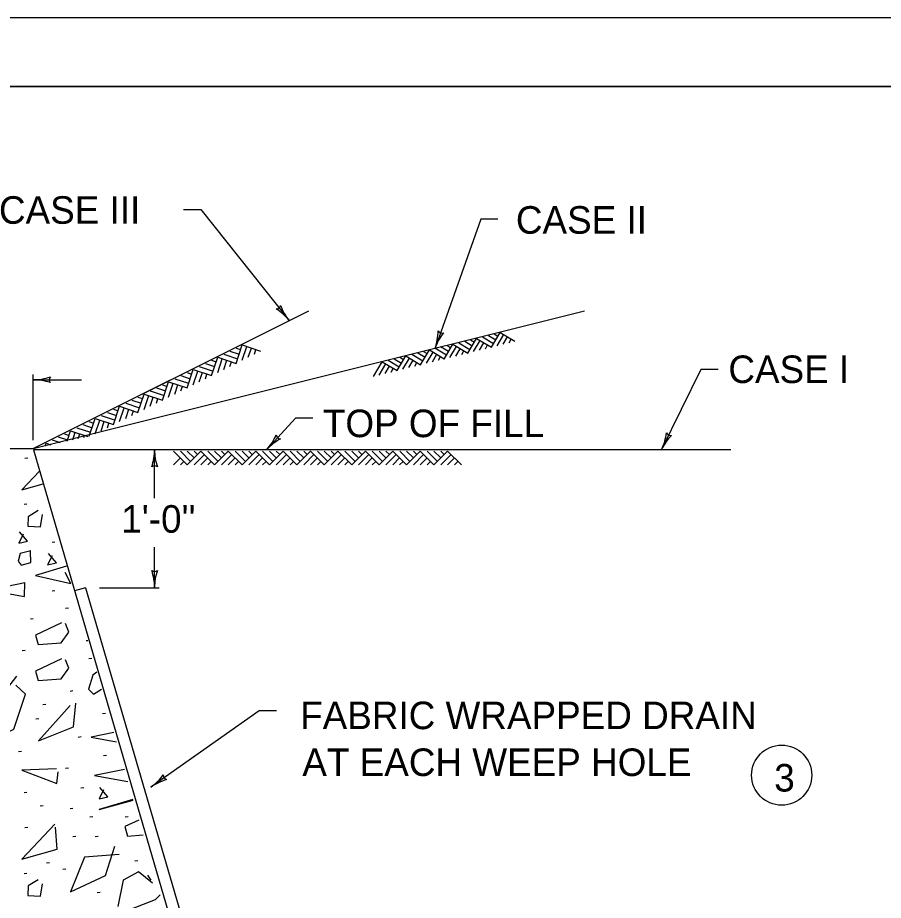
# Model space of a CAD drawing. Extents: x 997.6 to 1036.9, y 998.9 to 1022.7.
# Drawn here: x 1009.94 to 1016.23, y 1015.6 to 1022 of the extents above; entities that cross this region are included whole.
import ezdxf

# ---------------------------------------------------------------- set-up
doc = ezdxf.new("R2010")
doc.units = 0
for name, color, linetype in [('Level 1', 7, 'Continuous'), ('Level 10', 7, 'Continuous'), ('Level 11', 7, 'Continuous'), ('Level 14', 7, 'Continuous')]:
    doc.layers.add(name, color=color, linetype=linetype)

msp = doc.modelspace()

# ---------------------------------------------------------------- linework, layer by layer
at = {"layer": 'Level 1'}
for p, q in [((1011.1482, 1020.6078), (1011.2732, 1020.6078)), ((1011.2732, 1020.6078), (1011.9143, 1019.8017)), ((1013.3043, 1020.5371), (1012.973, 1019.6018)), ((1013.4293, 1020.5371), (1013.3043, 1020.5371)), ((1010.0562, 1018.8727), (1014.0562, 1019.8727)), ((1010.0562, 1018.8727), (1012.0562, 1019.8727)), ((1013.3813, 1019.6087), (1013.4456, 1019.7159)), ((1013.4456, 1019.7159), (1013.5528, 1019.6516)), ((1010.0562, 1018.8727), (1011.6259, 1019.6576)), ((1013.1883, 1019.6516), (1013.2418, 1019.6194)), ((1013.2098, 1019.5658), (1013.274, 1019.673)), ((1013.2312, 1019.6623), (1013.2579, 1019.6463)), ((1013.2526, 1019.5766), (1013.3008, 1019.6569)), ((1013.274, 1019.673), (1013.3813, 1019.6087)), ((1013.3169, 1019.6838), (1013.3973, 1019.6355)), ((1013.3598, 1019.6945), (1013.4134, 1019.6623)), ((1013.4027, 1019.7052), (1013.4295, 1019.6891)), ((1013.4242, 1019.6194), (1013.4723, 1019.6998)), ((1013.467, 1019.6302), (1013.4992, 1019.6838)), ((1013.5098, 1019.6408), (1013.5259, 1019.6677)), ((1011.529, 1019.4915), (1011.5734, 1019.6249)), ((1011.529, 1019.6027), (1011.5623, 1019.5916)), ((1011.5734, 1019.6249), (1011.7068, 1019.5804)), ((1011.5734, 1019.5138), (1011.6068, 1019.6138)), ((1011.6179, 1019.5359), (1011.6401, 1019.6027)), ((1011.6623, 1019.5582), (1011.6735, 1019.5916)), ((1012.8684, 1019.482), (1012.9328, 1019.5893)), ((1012.9328, 1019.5893), (1013.0399, 1019.5249)), ((1013.0554, 1019.5516), (1012.9718, 1019.6016)), ((1013.0704, 1019.5766), (1013.0119, 1019.6116)), ((1013.0383, 1019.5229), (1013.1025, 1019.6302)), ((1013.0862, 1019.6029), (1013.0572, 1019.6203)), ((1013.0811, 1019.5337), (1013.1293, 1019.6141)), ((1013.1025, 1019.6302), (1013.2098, 1019.5658)), ((1013.1239, 1019.5444), (1013.1561, 1019.598)), ((1013.1454, 1019.6408), (1013.2258, 1019.5927)), ((1013.2955, 1019.5873), (1013.3277, 1019.6408)), ((1013.3383, 1019.598), (1013.3544, 1019.6248)), ((1011.351, 1019.4026), (1011.3955, 1019.5359)), ((1011.3955, 1019.5359), (1011.529, 1019.4915)), ((1011.3955, 1019.4248), (1011.4289, 1019.5248)), ((1011.44, 1019.5582), (1011.5401, 1019.5248)), ((1011.4845, 1019.5804), (1011.5512, 1019.5582)), ((1012.6754, 1019.5249), (1012.729, 1019.4928)), ((1012.6969, 1019.4392), (1012.7612, 1019.5463)), ((1012.7183, 1019.5357), (1012.7451, 1019.5196)), ((1012.7398, 1019.4499), (1012.788, 1019.5303)), ((1012.7612, 1019.5463), (1012.8684, 1019.482)), ((1012.8041, 1019.5571), (1012.8845, 1019.5088)), ((1012.847, 1019.5678), (1012.9006, 1019.5356)), ((1012.8898, 1019.5785), (1012.9167, 1019.5624)), ((1012.9113, 1019.4928), (1012.9595, 1019.5732)), ((1012.9542, 1019.5035), (1012.9863, 1019.5571)), ((1012.997, 1019.5142), (1013.0131, 1019.541)), ((1013.1668, 1019.5551), (1013.1829, 1019.5819)), ((1011.2622, 1019.4693), (1011.3622, 1019.4359)), ((1011.3066, 1019.4915), (1011.3733, 1019.4693)), ((1011.351, 1019.5138), (1011.3844, 1019.5026)), ((1011.44, 1019.447), (1011.4623, 1019.5138)), ((1011.4845, 1019.4693), (1011.4956, 1019.5026)), ((1012.5254, 1019.3963), (1012.5897, 1019.5035)), ((1012.5683, 1019.407), (1012.6165, 1019.4874)), ((1012.5897, 1019.5035), (1012.6969, 1019.4392)), ((1012.6111, 1019.4178), (1012.6433, 1019.4713)), ((1012.6326, 1019.5142), (1012.713, 1019.466)), ((1012.7827, 1019.4606), (1012.8148, 1019.5142)), ((1012.8255, 1019.4713), (1012.8416, 1019.4981)), ((1010.0562, 1018.9348), (1010.0562, 1019.4105)), ((1011.1287, 1019.4026), (1011.1953, 1019.3803)), ((1011.1732, 1019.3136), (1011.2177, 1019.447)), ((1011.1732, 1019.4248), (1011.2065, 1019.4137)), ((1011.2177, 1019.447), (1011.351, 1019.4026)), ((1011.2177, 1019.3358), (1011.251, 1019.4358)), ((1011.2621, 1019.3581), (1011.2843, 1019.4248)), ((1011.3066, 1019.3803), (1011.3178, 1019.4137)), ((1012.654, 1019.4284), (1012.6701, 1019.4553)), ((1014.9017, 1019.4466), (1014.6158, 1018.8658)), ((1015.0267, 1019.4466), (1014.9017, 1019.4466)), ((1010.0562, 1019.3727), (1010.4085, 1019.3727)), ((1010.9953, 1019.2247), (1011.0398, 1019.3581)), ((1010.9953, 1019.3358), (1011.0286, 1019.3248)), ((1011.0398, 1019.3581), (1011.1732, 1019.3136)), ((1011.0398, 1019.2469), (1011.0731, 1019.3469)), ((1011.0842, 1019.2691), (1011.1064, 1019.3358)), ((1011.0843, 1019.3803), (1011.1843, 1019.347)), ((1010.8173, 1019.1358), (1010.8618, 1019.2691)), ((1010.8618, 1019.2691), (1010.9953, 1019.2247)), ((1010.9063, 1019.2913), (1011.0063, 1019.2581)), ((1010.9508, 1019.3136), (1011.0175, 1019.2913)), ((1011.1287, 1019.2913), (1011.1398, 1019.3248)), ((1010.7285, 1019.2025), (1010.8285, 1019.1691)), ((1010.7729, 1019.2247), (1010.8396, 1019.2024)), ((1010.8173, 1019.2469), (1010.8508, 1019.2358)), ((1010.8618, 1019.1579), (1010.8953, 1019.258)), ((1010.9063, 1019.1802), (1010.9285, 1019.2469)), ((1010.9508, 1019.2024), (1010.9619, 1019.2358)), ((1010.6394, 1019.0468), (1010.684, 1019.1803)), ((1010.6395, 1019.158), (1010.6728, 1019.1468)), ((1010.6839, 1019.0691), (1010.7173, 1019.1691)), ((1010.684, 1019.1803), (1010.8173, 1019.1358)), ((1010.7283, 1019.0913), (1010.7506, 1019.158)), ((1010.7728, 1019.1135), (1010.784, 1019.1468)), ((1010.4633, 1018.9633), (1010.506, 1019.0913)), ((1010.506, 1019.0913), (1010.6394, 1019.0468)), ((1010.506, 1018.9801), (1010.5394, 1019.0801)), ((1010.5505, 1019.1135), (1010.6505, 1019.0802)), ((1010.595, 1019.1358), (1010.6618, 1019.1135)), ((1011.9604, 1019.0929), (1011.7511, 1018.8658)), ((1012.0854, 1019.0929), (1011.9604, 1019.0929)), ((1010.3727, 1019.0246), (1010.4727, 1018.9913)), ((1010.4171, 1019.0468), (1010.4838, 1019.0246)), ((1010.4615, 1019.069), (1010.4949, 1019.0578)), ((1010.5504, 1019.0023), (1010.5727, 1019.0691)), ((1010.5949, 1019.0246), (1010.606, 1019.0579)), ((1010.2392, 1018.9578), (1010.3059, 1018.9356)), ((1010.2837, 1018.9801), (1010.317, 1018.9689)), ((1010.3032, 1018.9276), (1010.3282, 1019.0023)), ((1010.3282, 1019.0023), (1010.4524, 1018.9608)), ((1010.3433, 1018.9365), (1010.3615, 1018.9912)), ((1010.3832, 1018.9454), (1010.3948, 1018.9801)), ((1010.4233, 1018.9543), (1010.4282, 1018.969)), ((1010.1431, 1018.892), (1010.1503, 1018.9133)), ((1010.1503, 1018.9133), (1010.1857, 1018.9014)), ((1010.1831, 1018.9009), (1010.1836, 1018.9023)), ((1010.1948, 1018.9356), (1010.2524, 1018.9163)), ((1009.0562, 1018.8727), (1010.0562, 1018.8727)), ((1010.0582, 1018.8658), (1015.118, 1018.8658)), ((1010.0588, 1018.8636), (1012.3895, 1010.8727)), ((1010.9373, 1018.5138), (1010.9373, 1018.8658)), ((1011.075, 1018.8551), (1011.1745, 1018.7557)), ((1011.1248, 1018.8551), (1011.1993, 1018.7806)), ((1011.1745, 1018.7557), (1011.274, 1018.8551)), ((1011.1745, 1018.8551), (1011.2243, 1018.8053)), ((1011.2243, 1018.8551), (1011.2491, 1018.8303)), ((1011.2243, 1018.7557), (1011.2988, 1018.8303)), ((1011.274, 1018.8551), (1011.3734, 1018.7557)), ((1011.3238, 1018.8551), (1011.3983, 1018.7806)), ((1011.3734, 1018.7557), (1011.4728, 1018.8551)), ((1011.3734, 1018.8551), (1011.4231, 1018.8053)), ((1011.4231, 1018.8551), (1011.448, 1018.8303)), ((1011.4231, 1018.7557), (1011.4978, 1018.8303)), ((1011.4728, 1018.8551), (1011.5723, 1018.7557)), ((1011.5226, 1018.8551), (1011.5972, 1018.7806)), ((1011.5723, 1018.7557), (1011.6718, 1018.8551)), ((1011.5723, 1018.8551), (1011.622, 1018.8053)), ((1011.622, 1018.8551), (1011.6469, 1018.8303)), ((1011.622, 1018.7557), (1011.6966, 1018.8303)), ((1011.6718, 1018.8551), (1011.7713, 1018.7557)), ((1011.7215, 1018.8551), (1011.7961, 1018.7806)), ((1011.7713, 1018.7557), (1011.8707, 1018.8551)), ((1011.7713, 1018.8551), (1011.8209, 1018.8053)), ((1011.8209, 1018.8551), (1011.8458, 1018.8303)), ((1011.8209, 1018.7557), (1011.8956, 1018.8303)), ((1011.8707, 1018.8551), (1011.9701, 1018.7557)), ((1011.9204, 1018.8551), (1011.995, 1018.7806)), ((1011.9701, 1018.7557), (1012.0696, 1018.8551)), ((1011.9701, 1018.8551), (1012.0198, 1018.8053)), ((1012.0198, 1018.8551), (1012.0448, 1018.8303)), ((1012.0198, 1018.7557), (1012.0944, 1018.8303)), ((1012.0696, 1018.8551), (1012.1691, 1018.7557)), ((1012.1193, 1018.8551), (1012.1939, 1018.7806)), ((1012.1691, 1018.7557), (1012.2685, 1018.8551)), ((1012.1691, 1018.8551), (1012.2188, 1018.8053)), ((1012.2188, 1018.8551), (1012.2436, 1018.8303)), ((1012.2188, 1018.7557), (1012.2933, 1018.8303)), ((1012.2685, 1018.8551), (1012.3679, 1018.7557)), ((1012.3183, 1018.8551), (1012.3928, 1018.7806)), ((1012.3679, 1018.7557), (1012.4674, 1018.8551)), ((1012.3679, 1018.8551), (1012.4177, 1018.8053)), ((1012.4177, 1018.8551), (1012.4426, 1018.8303)), ((1012.4177, 1018.7557), (1012.4923, 1018.8303)), ((1012.4674, 1018.8551), (1012.5668, 1018.7557)), ((1012.5172, 1018.8551), (1012.5918, 1018.7806)), ((1012.5668, 1018.7557), (1012.6663, 1018.8551)), ((1012.5668, 1018.8551), (1012.6166, 1018.8053)), ((1012.6166, 1018.8551), (1012.6414, 1018.8303)), ((1012.6166, 1018.7557), (1012.6912, 1018.8303)), ((1012.6663, 1018.8551), (1012.7658, 1018.7557)), ((1012.7161, 1018.8551), (1012.7906, 1018.7806)), ((1012.7658, 1018.7557), (1012.8653, 1018.8551)), ((1012.7658, 1018.8551), (1012.8155, 1018.8053)), ((1012.8155, 1018.8551), (1012.8403, 1018.8303)), ((1012.8155, 1018.7557), (1012.8901, 1018.8303)), ((1012.8653, 1018.8551), (1012.9647, 1018.7557)), ((1012.915, 1018.8551), (1012.9896, 1018.7806)), ((1012.9647, 1018.7557), (1013.0641, 1018.8551)), ((1012.9647, 1018.8551), (1013.0143, 1018.8053)), ((1013.0143, 1018.8551), (1013.0393, 1018.8303)), ((1013.0143, 1018.7557), (1013.089, 1018.8303)), ((1013.0641, 1018.8551), (1013.1636, 1018.7557)), ((1011.075, 1018.7557), (1011.1248, 1018.8054)), ((1011.1248, 1018.7557), (1011.1497, 1018.7806)), ((1011.2739, 1018.7557), (1011.3237, 1018.8054)), ((1011.3237, 1018.7557), (1011.3485, 1018.7806)), ((1011.4728, 1018.7557), (1011.5225, 1018.8054)), ((1011.5225, 1018.7557), (1011.5474, 1018.7806)), ((1011.6718, 1018.7557), (1011.7215, 1018.8054)), ((1011.7215, 1018.7557), (1011.7463, 1018.7806)), ((1011.8706, 1018.7557), (1011.9203, 1018.8054)), ((1011.9203, 1018.7557), (1011.9453, 1018.7806)), ((1012.0696, 1018.7557), (1012.1193, 1018.8054)), ((1012.1193, 1018.7557), (1012.1442, 1018.7806)), ((1012.2684, 1018.7557), (1012.3182, 1018.8054)), ((1012.3182, 1018.7557), (1012.3431, 1018.7806)), ((1012.4673, 1018.7557), (1012.5171, 1018.8054)), ((1012.5171, 1018.7557), (1012.542, 1018.7806)), ((1012.6663, 1018.7557), (1012.716, 1018.8054)), ((1012.716, 1018.7557), (1012.7408, 1018.7806)), ((1012.8652, 1018.7557), (1012.9149, 1018.8054)), ((1012.9149, 1018.7557), (1012.9398, 1018.7806)), ((1013.0641, 1018.7557), (1013.1138, 1018.8054)), ((1013.1138, 1018.7557), (1013.1387, 1018.7806)), ((1010.9373, 1017.8636), (1010.9373, 1018.1573)), ((1010.4373, 1017.8636), (1010.3573, 1017.8402)), ((1010.4373, 1017.8636), (1011.6313, 1013.7697)), ((1010.5391, 1017.8636), (1010.9703, 1017.8636)), ((1011.6972, 1016.9712), (1010.9103, 1016.4161)), ((1011.8222, 1016.9712), (1011.6972, 1016.9712))]:
    msp.add_line(p, q, dxfattribs=at)
for points in [[(1010.0183, 1018.8028), (1009.9969, 1018.8002)], [(1010.1028, 1018.7088), (1009.975, 1018.5738)], [(1009.975, 1018.5738), (1010.1289, 1018.6171)], [(1010.0118, 1018.4691), (1009.9904, 1018.4664)], [(1010.0923, 1018.4245), (1010.0203, 1018.3791), (1010.0177, 1018.3098), (1010.111, 1018.3044), (1010.1243, 1018.3952)], [(1009.9839, 1018.2529), (1009.9519, 1018.1863), (1010.0159, 1018.2023), (1009.9573, 1018.2689)], [(1010.2147, 1018.1942), (1010.1933, 1018.1915)], [(1010.039, 1018.1311), (1009.9617, 1018.1124), (1009.9483, 1018.0564), (1009.9697, 1018.0271), (1010.039, 1018.0458), (1010.0363, 1018.1258)], [(1010.1933, 1018.0958), (1010.1613, 1018.0292), (1010.2254, 1018.0452), (1010.1667, 1018.1118)], [(1010.2988, 1018.0203), (1010.0737, 1017.9523)], [(1010.0737, 1017.9523), (1010.3298, 1017.8937)], [(1010.3298, 1017.8937), (1010.2897, 1017.9737)], [(1009.9956, 1017.8989), (1009.7368, 1017.8456), (1009.9929, 1017.8003), (1009.9956, 1017.9016)], [(1010.2147, 1017.8408), (1010.1933, 1017.8381)], [(1010.3128, 1017.7164), (1010.2915, 1017.7138)], [(1010.0576, 1017.6378), (1010.0363, 1017.6352)], [(1010.263, 1017.6083), (1010.0737, 1017.5203), (1010.0923, 1017.4509), (1010.2603, 1017.4643), (1010.3164, 1017.5416), (1010.2923, 1017.603)], [(1010.4527, 1017.4794), (1010.442, 1017.4781)], [(1009.9987, 1017.4088), (1009.9773, 1017.4062)], [(1010.263, 1017.3465), (1010.0737, 1017.2585), (1010.0923, 1017.1892), (1010.2603, 1017.2025), (1010.3163, 1017.2798), (1010.2923, 1017.3412)], [(1010.483, 1017.3499), (1010.4617, 1017.3473)], [(1009.935, 1017.2216), (1009.7376, 1016.9682), (1009.6629, 1016.7148), (1009.9163, 1016.8375), (1010.0017, 1017.0908), (1009.9297, 1017.1575)], [(1010.4898, 1017.2296), (1010.4578, 1017.1282)], [(1010.5178, 1017.2503), (1010.4898, 1017.2296)], [(1010.3456, 1017.1143), (1010.3242, 1017.1116)], [(1010.4578, 1017.1282), (1010.4951, 1017.0908)], [(1010.4951, 1017.0908), (1010.5528, 1017.1275)], [(1010.3244, 1017.0082), (1010.095, 1016.7521), (1010.3484, 1016.8535), (1010.3671, 1017.0268)], [(1010.1492, 1017.0161), (1010.1278, 1017.0134)], [(1010.0968, 1016.9114), (1010.0755, 1016.9088)], [(1010.5812, 1016.9507), (1010.5598, 1016.948)], [(1010.4044, 1016.7805), (1010.3831, 1016.7778)], [(1010.6423, 1016.8129), (1010.4764, 1016.7788)], [(1010.4764, 1016.7788), (1010.6613, 1016.746)], [(1009.9725, 1016.6758), (1009.9512, 1016.6731)], [(1010.5877, 1016.6469), (1010.5663, 1016.6443)], [(1010.2257, 1016.5505), (1009.975, 1016.5398), (1010.2283, 1016.4438), (1010.239, 1016.5265)], [(1010.3128, 1016.5553), (1010.2915, 1016.5527)], [(1010.7183, 1016.5457), (1010.5026, 1016.5013)], [(1010.5026, 1016.5013), (1010.7431, 1016.4586)], [(1010.4241, 1016.4113), (1010.4028, 1016.4087)], [(1010.5664, 1016.398), (1010.5344, 1016.3313), (1010.5984, 1016.3473), (1010.5398, 1016.414)], [(1010.0118, 1016.3786), (1009.9904, 1016.3759)], [(1010.7804, 1016.3274), (1010.5351, 1016.2544)], [(1010.5351, 1016.2544), (1010.7818, 1016.3226)], [(1010.1296, 1016.2804), (1010.1082, 1016.2778)], [(1010.3456, 1016.2608), (1010.3242, 1016.2581)], [(1010.4895, 1016.2019), (1010.4682, 1016.1993)], [(1010.7448, 1016.2019), (1010.7234, 1016.1993)], [(1010.215, 1016.1478), (1009.975, 1015.8943), (1010.231, 1015.9663), (1010.2177, 1016.1264)], [(1010.8232, 1016.1773), (1010.7216, 1016.1301)], [(1010.7216, 1016.1301), (1010.7403, 1016.0608)], [(1010.0183, 1016.1233), (1009.9969, 1016.1207)], [(1010.7403, 1016.0608), (1010.8538, 1016.0698)], [(1010.3652, 1016.0579), (1010.3438, 1016.0553)], [(1010.5288, 1016.0579), (1010.5074, 1016.0553)], [(1010.6818, 1015.929), (1010.4284, 1015.9077), (1010.3271, 1015.6569), (1010.5804, 1015.7743), (1010.6498, 1015.9877)], [(1010.8168, 1015.8812), (1010.7954, 1015.8785)], [(1010.1754, 1015.8681), (1010.154, 1015.8654)], [(1010.2932, 1015.8223), (1010.2718, 1015.8196)], [(1010.0118, 1015.7896), (1009.9904, 1015.7869)], [(1010.0923, 1015.745), (1010.0203, 1015.6996), (1010.0177, 1015.6303), (1010.111, 1015.6249), (1010.1243, 1015.7157)], [(1010.8205, 1015.801), (1010.7085, 1015.7423)], [(1010.9218, 1015.721), (1010.8205, 1015.801)], [(1010.8872, 1015.777), (1010.9112, 1015.7423)], [(1010.7085, 1015.7423), (1010.6711, 1015.5503)], [(1010.5419, 1015.6521), (1010.5205, 1015.6494)], [(1010.9432, 1015.6009), (1010.9774, 1015.6353)], [(1010.7138, 1015.5129), (1010.9432, 1015.6009)]]:
    msp.add_lwpolyline(points, dxfattribs=at)
msp.add_circle((1015.4882, 1016.5035), 0.2182, dxfattribs=at)
for centre, radius, start, end in [((1011.8217, 1019.918), 0.0313, 267.27006, 349.38675), ((1012.2202, 1020.045), 0.3909, 199.84262, 218.48935), ((1011.6083, 1019.5583), 0.3909, 38.49546, 57.16424), ((1011.6083, 1019.5583), 0.3909, 38.48323, 38.49546), ((1012.6045, 1019.7324), 0.3909, 340.49216, 359.16095), ((1013.0227, 1019.7419), 0.0313, 209.26676, 291.38346), ((1013.3415, 1019.4713), 0.3909, 141.83932, 160.48605), ((1012.6045, 1019.7324), 0.3909, 340.47994, 340.49216), ((1010.0562, 1019.7636), 0.3909, 269.98778, 270), ((1010.0562, 1019.7636), 0.3909, 270, 288.66878), ((1010.0562, 1018.9817), 0.3909, 71.34716, 89.99389), ((1010.2048, 1019.3726), 0.0313, 138.7746, 220.89129), ((1011.4636, 1019.1308), 0.3909, 317.32906, 335.99784), ((1011.8519, 1018.9751), 0.0313, 186.10366, 268.22035), ((1014.2651, 1019.0385), 0.3909, 333.79453, 352.46331), ((1014.9666, 1018.6932), 0.3909, 135.14169, 153.78842), ((1014.6815, 1018.9992), 0.0313, 202.56913, 284.68582), ((1012.0385, 1018.6009), 0.3909, 118.67622, 137.32295), ((1010.5464, 1018.8658), 0.3909, 341.34716, 359.99389), ((1011.3283, 1018.8658), 0.3909, 179.98778, 180), ((1011.3283, 1018.8658), 0.3909, 180, 198.66878), ((1011.4636, 1019.1308), 0.3909, 317.31683, 317.32906), ((1014.2651, 1019.0385), 0.3909, 333.7823, 333.79453), ((1010.9373, 1018.7172), 0.0313, 48.7746, 130.89129), ((1010.9374, 1018.0122), 0.0313, 228.7746, 310.89129), ((1010.5464, 1017.8636), 0.3909, 0, 18.66878), ((1011.3283, 1017.8636), 0.3909, 161.34716, 179.99389), ((1010.5464, 1017.8636), 0.3909, 359.98778, 0), ((1010.6849, 1016.7355), 0.3909, 305.19877, 323.86755), ((1011.1356, 1016.0966), 0.3909, 106.54593, 125.19266), ((1011.0318, 1016.5017), 0.0313, 173.97337, 256.09006), ((1010.6849, 1016.7355), 0.3909, 305.18654, 305.19877)]:
    msp.add_arc(centre, radius, start, end, dxfattribs=at)
at = {"layer": 'Level 10'}
msp.add_line((1007, 1021.5), (1035.5, 1021.5), dxfattribs=at)
at = {"layer": 'Level 11'}
msp.add_lwpolyline([(1007, 1000.5), (1035.5, 1000.5), (1035.5, 1021.5), (1007, 1021.5)], close=True, dxfattribs=at)
at = {"layer": 'Level 14'}
msp.add_line((1000, 1022), (1036, 1022), dxfattribs=at)

# ---------------------------------------------------------------- texts
at = {"layer": 'Level 1'}
for s, p in [('CASE III', (1009.8083, 1020.5043)), ('CASE II', (1013.5594, 1020.4323)), ('CASE I', (1015.1013, 1019.3487)), ('TOP OF FILL', (1012.1589, 1018.9561)), ("1'-0''", (1010.6958, 1018.2629)), ('FABRIC WRAPPED DRAIN', (1011.994, 1016.8373)), ('AT EACH WEEP HOLE', (1012.0098, 1016.4973)), ('3', (1015.4339, 1016.3846))]:
    msp.add_text(s, height=0.2, dxfattribs=at).set_placement(p)

doc.saveas('drawing.dxf')
